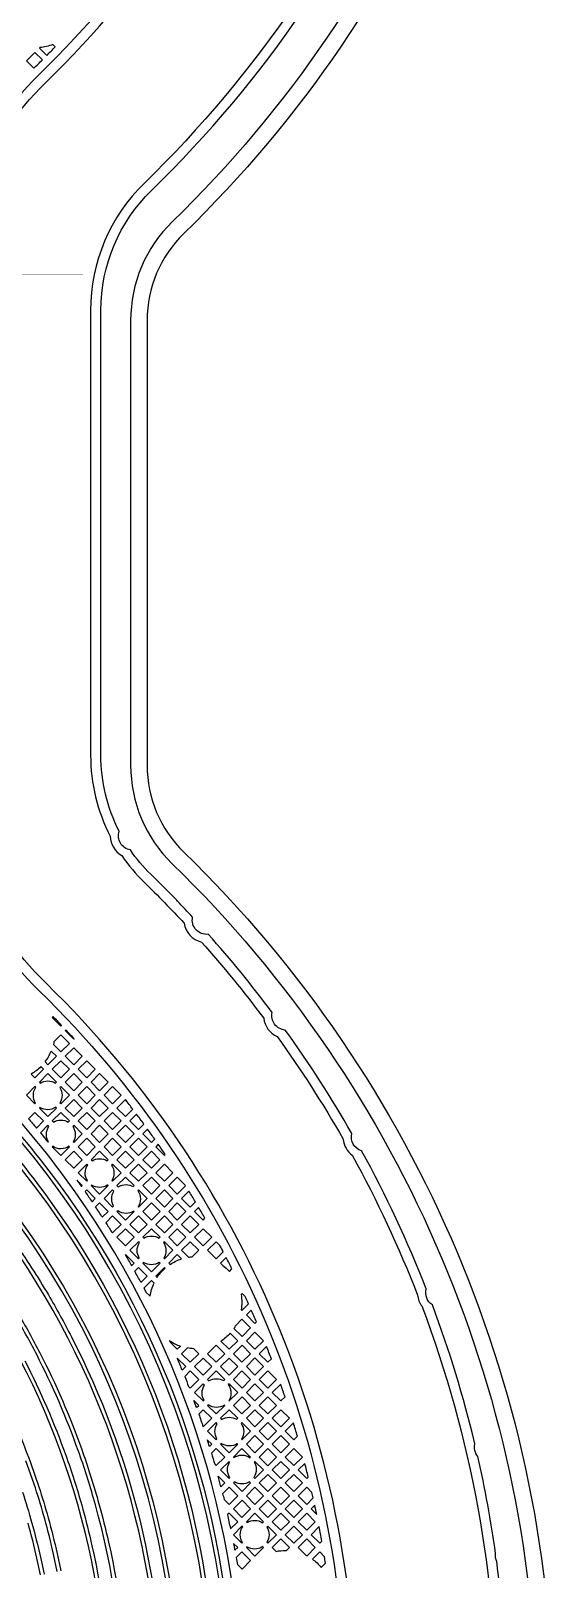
# Model space of a CAD drawing. Extents: x 726 to 3150, y -650 to 148.
# Drawn here: x 2609.96 to 2616.41, y -565.32 to -546.3 of the extents above; entities that cross this region are included whole.
import ezdxf

# ---------------------------------------------------------------- set-up
doc = ezdxf.new("R2010")
doc.units = 0
for name, color, linetype in [('bak_bak_btr2-bcq2792', 8, 'Continuous'), ('bak_outline', 12, 'Continuous'), ('quyukuang', 10, 'Continuous')]:
    doc.layers.add(name, color=color, linetype=linetype)

msp = doc.modelspace()

# ---------------------------------------------------------------- linework, layer by layer
at = {"layer": 'bak_bak_btr2-bcq2792'}
for p, q in [((2611.914, -560.65), (2611.824, -560.74)), ((2612.034, -560.85), (2611.984, -560.9)), ((2612.374, -561.468), (2612.304, -561.539)), ((2612.684, -562.118), (2612.623, -562.178)), ((2612.873, -562.568), (2612.783, -562.658)), ((2613.047, -563.034), (2612.943, -563.137)), ((2613.204, -563.515), (2613.103, -563.617)), ((2613.345, -564.014), (2613.263, -564.096)), ((2613.468, -564.53), (2613.423, -564.576)), ((2613.423, -564.576), (2613.492, -564.646)), ((2613.522, -564.796), (2613.423, -564.896))]:
    msp.add_line(p, q, dxfattribs=at)
for points in [[(2598, -555.381), (2598, -549.881, -0.196002), (2602.246, -539.466, 0.196006), (2603.017, -537.576), (2603.017, -506.983, -0.414216), (2603.814, -506.186), (2615.413, -506.186, -0.414216), (2616.21, -506.983), (2616.21, -537.991, -0.202307), (2611.708, -548.661, 0.202311), (2611.194, -549.881), (2611.194, -555.381, 0.202315), (2611.708, -556.601, -0.202307), (2616.21, -567.271), (2616.21, -588.803, -0.414217), (2615.413, -589.599), (2603.814, -589.599, -0.414217), (2603.017, -588.803), (2603.017, -567.686, 0.196007), (2602.246, -565.796, -0.196002)], [(2610.066, -546.513), (2610.158, -546.605, 0.003031), (2610.263, -546.498), (2610.234, -546.469, -0.073986), (2610.071, -546.508)], [(2609.906, -546.673), (2609.997, -546.764, 0.003031), (2610.104, -546.659), (2610.012, -546.567)], [(2610.225, -558.502), (2610.331, -558.608), (2610.341, -558.598, 0.003032), (2610.237, -558.49)], [(2610.239, -558.835), (2610.332, -558.927), (2610.437, -558.821), (2610.331, -558.715), (2610.247, -558.8, -0.01577)], [(2610.385, -558.662), (2610.491, -558.768), (2610.495, -558.764, 0.003034), (2610.393, -558.654)], [(2609.964, -559.2), (2610.012, -559.247), (2610.118, -559.141), (2610.085, -559.109, -0.066777)], [(2610.066, -559.301), (2610.076, -559.312, -0.138866), (2610.17, -559.285, -0.143218), (2610.265, -559.313), (2610.278, -559.301), (2610.172, -559.195)], [(2609.906, -559.461), (2610.012, -559.567), (2610.02, -559.559, -0.1433), (2609.992, -559.463, -0.147839), (2610.022, -559.364), (2610.012, -559.355)], [(2610.319, -559.367, -0.143491), (2610.347, -559.463, -0.138865), (2610.321, -559.556), (2610.332, -559.567), (2610.438, -559.461), (2610.332, -559.355)], [(2610.066, -559.621), (2610.172, -559.727), (2610.278, -559.621), (2610.268, -559.611, -0.147835), (2610.17, -559.641, -0.143406), (2610.074, -559.613)], [(2611.025, -559.621), (2611.131, -559.727), (2611.221, -559.636, 0.003053), (2611.129, -559.516)], [(2609.933, -559.753, -0.003325), (2610.03, -559.868), (2610.118, -559.78), (2610.012, -559.675)], [(2610.079, -559.927, -0.001228), (2610.113, -559.968, -0.002162), (2610.174, -560.044), (2610.179, -560.039, -0.135687), (2610.154, -559.947, -0.150213), (2610.185, -559.847), (2610.172, -559.834)], [(2610.226, -559.78), (2610.24, -559.795, -0.136472), (2610.332, -559.769, -0.135682), (2610.423, -559.795), (2610.438, -559.78), (2610.332, -559.674)], [(2610.479, -559.847, -0.150992), (2610.51, -559.947, -0.136475), (2610.484, -560.039), (2610.491, -560.046), (2610.597, -559.94), (2610.491, -559.834)], [(2611.185, -559.78), (2611.291, -559.886), (2611.358, -559.819, 0.003065), (2611.268, -559.698)], [(2611.345, -559.94), (2611.451, -560.046), (2611.491, -560.006, 0.003074), (2611.403, -559.882)], [(2610.226, -560.1), (2610.332, -560.206), (2610.438, -560.1), (2610.432, -560.094, -0.150203), (2610.332, -560.125, -0.150996), (2610.232, -560.094)], [(2610.705, -560.26), (2610.718, -560.273, -0.137539), (2610.81, -560.247, -0.139392), (2610.904, -560.273), (2610.917, -560.26), (2610.811, -560.154)], [(2611.504, -560.1), (2611.61, -560.206), (2611.621, -560.195, 0.00308), (2611.535, -560.069)], [(2610.545, -560.42), (2610.651, -560.526), (2610.659, -560.518, -0.139396), (2610.632, -560.425, -0.149148), (2610.663, -560.325), (2610.651, -560.314)], [(2610.958, -560.326, -0.147309), (2610.988, -560.425, -0.137542), (2610.962, -560.517), (2610.971, -560.526), (2611.077, -560.42), (2610.971, -560.314)], [(2610.529, -560.511, -0.00218), (2610.586, -560.591), (2610.597, -560.58)], [(2610.705, -560.58), (2610.811, -560.686), (2610.917, -560.58), (2610.909, -560.572, -0.149154), (2610.81, -560.602, -0.147303), (2610.712, -560.573)], [(2611.025, -560.58), (2611.041, -560.596, -0.144414), (2611.138, -560.568, -0.13011), (2611.226, -560.591), (2611.237, -560.58), (2611.131, -560.474)], [(2611.664, -560.58), (2611.77, -560.686), (2611.873, -560.583, 0.000559), (2611.861, -560.564), (2611.77, -560.474)], [(2610.631, -560.654, -0.003373), (2610.717, -560.78), (2610.757, -560.74), (2610.651, -560.634)], [(2610.865, -560.74), (2610.971, -560.845), (2610.983, -560.833, -0.130112), (2610.96, -560.745, -0.142304), (2610.987, -560.65), (2610.971, -560.634)], [(2611.282, -560.642, -0.156502), (2611.315, -560.745, -0.144411), (2611.287, -560.842), (2611.291, -560.845), (2611.397, -560.739), (2611.291, -560.634)], [(2610.886, -561.038, -0.003023), (2610.959, -561.153), (2610.971, -561.165), (2611.077, -561.059), (2610.971, -560.953)], [(2611.025, -560.899), (2611.131, -561.005), (2611.237, -560.899), (2611.233, -560.895, -0.142306), (2611.138, -560.923, -0.156503), (2611.034, -560.89)], [(2611.345, -561.219), (2611.357, -561.231, -0.142558), (2611.452, -561.203, -0.139511), (2611.546, -561.23), (2611.557, -561.219), (2611.451, -561.113)], [(2611.185, -561.379), (2611.291, -561.485), (2611.301, -561.475, -0.139442), (2611.274, -561.381, -0.144147), (2611.303, -561.285), (2611.291, -561.273)], [(2611.6, -561.283, -0.14719), (2611.63, -561.381, -0.142567), (2611.602, -561.477), (2611.61, -561.485), (2611.716, -561.379), (2611.61, -561.273)], [(2611.824, -561.379), (2611.91, -561.465, -0.01995), (2611.955, -561.46), (2612.036, -561.379), (2611.93, -561.273)], [(2612.144, -561.379), (2612.25, -561.485), (2612.337, -561.397, 0.001799), (2612.296, -561.32), (2612.25, -561.273)], [(2611.345, -561.539), (2611.451, -561.645), (2611.557, -561.539), (2611.548, -561.531, -0.144145), (2611.452, -561.559, -0.147254), (2611.354, -561.529)], [(2611.504, -561.699), (2611.521, -561.716, -0.06633), (2611.62, -561.602), (2611.61, -561.593)], [(2612.557, -561.925, -0.045484), (2612.567, -562.028, -0.038509), (2612.56, -562.115), (2612.569, -562.124), (2612.651, -562.043, 0.002037), (2612.609, -561.952), (2612.57, -561.912)], [(2612.47, -562.345), (2612.57, -562.444), (2612.675, -562.338), (2612.569, -562.232), (2612.492, -562.31, -0.01809)], [(2612.309, -562.504), (2612.41, -562.604), (2612.516, -562.498), (2612.423, -562.405, -0.066329)], [(2611.824, -562.658), (2611.93, -562.764), (2612.036, -562.658), (2611.975, -562.596, -0.035513), (2611.895, -562.587)], [(2611.862, -562.94, -0.002948), (2611.91, -563.064), (2611.93, -563.083), (2612.036, -562.977), (2611.93, -562.871)], [(2612.144, -562.977), (2612.161, -562.994, -0.140522), (2612.255, -562.967, -0.13011), (2612.343, -562.99), (2612.356, -562.977), (2612.25, -562.871)], [(2611.984, -563.137), (2612.09, -563.243), (2612.1, -563.233, -0.130104), (2612.077, -563.145, -0.146185), (2612.106, -563.047), (2612.09, -563.031)], [(2612.399, -563.041, -0.156502), (2612.433, -563.145, -0.140555), (2612.406, -563.239), (2612.41, -563.243), (2612.516, -563.137), (2612.41, -563.031)], [(2612.036, -563.405, -0.003674), (2612.089, -563.562), (2612.09, -563.563), (2612.196, -563.457), (2612.09, -563.351)], [(2612.144, -563.297), (2612.25, -563.403), (2612.356, -563.297), (2612.352, -563.294, -0.14615), (2612.255, -563.323, -0.156503), (2612.151, -563.29)], [(2612.304, -563.457), (2612.318, -563.471, -0.142034), (2612.413, -563.444, -0.135161), (2612.504, -563.469), (2612.516, -563.457), (2612.41, -563.351)], [(2612.144, -563.617), (2612.25, -563.723), (2612.26, -563.712, -0.13515), (2612.235, -563.621, -0.144677), (2612.264, -563.525), (2612.25, -563.511)], [(2612.56, -563.521, -0.15152), (2612.591, -563.621, -0.142029), (2612.563, -563.716), (2612.569, -563.723), (2612.675, -563.617), (2612.569, -563.511)], [(2612.192, -563.888, -0.003158), (2612.232, -564.025), (2612.25, -564.042), (2612.356, -563.936), (2612.25, -563.831)], [(2612.304, -563.777), (2612.41, -563.883), (2612.516, -563.777), (2612.51, -563.771, -0.144679), (2612.413, -563.799, -0.151518), (2612.312, -563.768)], [(2612.463, -563.936), (2612.469, -563.942, -0.148093), (2612.568, -563.912, -0.151778), (2612.668, -563.944), (2612.675, -563.936), (2612.569, -563.83)], [(2612.304, -564.096), (2612.41, -564.202), (2612.421, -564.191, -0.151777), (2612.39, -564.09, -0.138607), (2612.416, -563.997), (2612.41, -563.99)], [(2612.716, -564.189), (2612.729, -564.202), (2612.835, -564.096), (2612.729, -563.99), (2612.72, -563.999, -0.134899), (2612.745, -564.09, -0.148094)], [(2612.33, -564.39, -0.00163), (2612.348, -564.46), (2612.41, -564.522), (2612.516, -564.416), (2612.41, -564.31)], [(2612.464, -564.256), (2612.57, -564.362), (2612.675, -564.256), (2612.661, -564.242, -0.138605), (2612.568, -564.268, -0.134886), (2612.477, -564.243)], [(2613.263, -564.416), (2613.369, -564.522), (2613.449, -564.442, 0.001412), (2613.434, -564.375), (2613.369, -564.31)], [(2612.463, -564.896), (2612.569, -565.002), (2612.577, -564.994, -0.146254), (2612.548, -564.896, -0.148094), (2612.578, -564.798), (2612.569, -564.79)], [(2612.623, -564.736), (2612.633, -564.745, -0.138605), (2612.726, -564.719, -0.146256), (2612.823, -564.748), (2612.835, -564.736), (2612.729, -564.63)], [(2612.876, -564.802, -0.140454), (2612.903, -564.896, -0.138593), (2612.877, -564.99), (2612.889, -565.002), (2612.995, -564.896), (2612.889, -564.79)], [(2612.943, -565.055), (2612.99, -565.103, -0.051387), (2613.106, -565.091, -0.005912), (2613.119, -565.091), (2613.155, -565.055), (2613.049, -564.949)], [(2613.263, -565.055), (2613.356, -565.148, -0.008674), (2613.373, -565.157), (2613.475, -565.055), (2613.369, -564.949)], [(2612.498, -565.18, -0.001915), (2612.513, -565.265), (2612.57, -565.321), (2612.675, -565.215), (2612.569, -565.109)], [(2612.623, -565.055), (2612.729, -565.161), (2612.835, -565.055), (2612.824, -565.044, -0.1481), (2612.726, -565.074, -0.140453), (2612.631, -565.047)], [(2613.439, -565.198, -0.066099), (2613.548, -565.301), (2613.601, -565.249, 0.001651), (2613.588, -565.169), (2613.529, -565.109)]]:
    msp.add_lwpolyline(points, format="xyb", close=True, dxfattribs=at)
for points in [[(2615.715, -506.959), (2615.715, -537.867, -0.202308), (2611.363, -548.183, 0.202304), (2610.699, -549.757), (2610.699, -555.257, 0.118898), (2610.941, -556.259, 0.264777), (2611.083, -556.497, 0.049743), (2611.363, -556.831, -0.012228), (2611.855, -557.335, 0.308379), (2612.068, -557.568, -0.021115), (2612.837, -558.509, 0.268033), (2613.003, -558.735, -0.026221), (2613.819, -560.005, 0.214143), (2613.932, -560.205, -0.03315), (2614.738, -561.934, 0.130853), (2614.79, -562.068, -0.090345), (2615.715, -567.147)], [(2615.843, -567.146, 0.033094), (2615.716, -565.229, -0.14432), (2615.702, -565.13, 0.021032), (2615.482, -563.928, -0.235174), (2615.446, -563.774, 0.030981), (2614.921, -562.054, -0.327235), (2614.845, -561.857, 0.032461), (2614.047, -560.15, -0.402734), (2613.926, -559.935, 0.026194), (2613.103, -558.656, -0.462809), (2612.943, -558.438, 0.021469), (2612.153, -557.472, -0.512225), (2611.959, -557.259, 0.004676), (2611.772, -557.062), (2611.763, -557.052, 0.007213), (2611.468, -556.755), (2611.442, -556.73, -0.047495), (2611.19, -556.429, -0.458967), (2611.052, -556.197, -0.11836), (2610.826, -555.257), (2610.826, -549.757, -0.202298), (2611.452, -548.274, 0.202302), (2615.843, -537.867), (2615.843, -506.856, -0.1755)], [(2613.848, -509.441), (2613.848, -537.867, -0.202318), (2610.06, -546.845, 0.20223), (2608.832, -549.757), (2608.832, -555.257, 0.202295), (2610.061, -558.169, -0.202293), (2613.848, -567.147)], [(2613.976, -567.147, 0.202298), (2610.149, -558.078, -0.202305), (2608.959, -555.257), (2608.959, -549.757, -0.202305), (2610.149, -546.936, 0.202298), (2613.976, -537.867), (2613.976, -509.682, -0.126413)], [(2612.207, -567.147, 0.202305), (2608.914, -559.345, -0.20227), (2607.19, -555.258), (2607.19, -549.756, -0.202271), (2608.914, -545.669, 0.00997), (2609.219, -545.36), (2609.271, -545.304, 0.01792), (2609.784, -544.716, 0.039144), (2610.747, -543.312, 0.118808), (2612.192, -538.416, 0.0126), (2612.207, -537.868), (2612.207, -510.163, -0.359384)], [(2612.252, -510.163), (2612.252, -537.868, -0.012599), (2612.237, -538.419, -0.118807), (2610.786, -543.334, -0.039149), (2609.818, -544.744, -0.017915), (2609.304, -545.335), (2609.252, -545.391, -0.009972), (2608.946, -545.701, 0.202267), (2607.235, -549.756), (2607.235, -555.258, 0.202281), (2608.946, -559.313, -0.009045), (2609.224, -559.594, -0.033479), (2610.162, -560.718, -0.158409), (2612.252, -567.147)], [(2612.416, -567.147, 0.202305), (2609.061, -559.195, -0.202285), (2607.399, -555.257), (2607.399, -549.756, -0.202284), (2609.061, -545.819, 0.011048), (2609.404, -545.469, -0.043773), (2609.407, -545.466, -0.031626), (2609.409, -545.464, 0.011332), (2609.415, -545.458), (2609.424, -545.448, 0.017931), (2609.947, -544.847, 0.159449), (2612.403, -538.394), (2612.407, -538.31, 0.009958), (2612.416, -537.868), (2612.416, -510.168, -0.358834)], [(2612.461, -510.168), (2612.461, -537.868, -0.009958), (2612.452, -538.311, -0.191949), (2609.092, -545.851, 0.202271), (2607.444, -549.756), (2607.444, -555.257, 0.202287), (2609.092, -559.163, -0.00905), (2609.376, -559.45, -0.031945), (2610.291, -560.539, -0.159979), (2612.461, -567.147)], [(2612.569, -567.147, 0.159973), (2610.378, -560.475, 0.033004), (2609.421, -559.341, 0.006978), (2609.2, -559.118, -0.016435), (2609.198, -559.116, -0.011148), (2609.197, -559.114, -0.20427), (2607.552, -555.257), (2607.552, -549.756, -0.202302), (2609.168, -545.928, 0.011131), (2609.519, -545.571, -0.020546), (2609.522, -545.568, -0.025482), (2609.525, -545.564), (2609.536, -545.552, 0.016881), (2610.036, -544.98), (2610.067, -544.941, 0.041159), (2611.108, -543.412, 0.1296), (2612.569, -537.863), (2612.569, -510.768, -0.191832)], [(2611.765, -566.991, 0.198397), (2608.607, -559.661, -0.034382), (2608.044, -559.032, -0.003722), (2608.014, -558.993, -0.095767), (2606.974, -556.904, -0.065692), (2606.75, -555.311), (2606.75, -549.668, -0.014434), (2606.753, -549.544, -0.004153), (2606.758, -549.443, -0.00356), (2606.758, -549.43, -0.008509), (2606.773, -549.221, -0.003331), (2606.774, -549.211, -0.010881), (2606.803, -548.946, -0.00833), (2606.806, -548.928, -0.009587), (2606.842, -548.695, -0.017046), (2606.842, -548.694, -0.020597), (2606.842, -548.692, -0.005568), (2606.867, -548.558, -0.005178), (2606.888, -548.458, -0.073242), (2607.517, -546.78, -0.053241), (2608.267, -545.712, -0.020092)], [(2608.261, -545.787, 0.175154), (2606.795, -549.668), (2606.795, -555.31, 0.200073), (2608.639, -559.629, -0.004517), (2608.773, -559.763, 0.004857), (2608.819, -559.809, -0.002982), (2608.905, -559.899, -0.004877), (2609.045, -560.048), (2609.063, -560.068, -0.187222), (2611.811, -567.148, -0.120762)], [(2611.824, -560.74), (2611.93, -560.846), (2611.994, -560.782, 0.003121), (2611.914, -560.65)], [(2611.984, -560.9), (2612.09, -561.005), (2612.111, -560.984, 0.003132), (2612.034, -560.85)], [(2611.553, -566.995, 0.154555), (2609.598, -561.129)], [(2609.751, -561.267, -0.009606), (2609.97, -561.595, -0.009624), (2610.178, -561.932, -0.014357), (2610.462, -562.449, -0.119188), (2611.599, -567.148)], [(2611.664, -561.539), (2611.68, -561.555, -0.069983), (2611.823, -561.486)], [(2612.304, -561.539), (2612.332, -561.567, -0.048525), (2612.414, -561.64), (2612.445, -561.609, 0.003189), (2612.374, -561.468)], [(2610.905, -566.964, 0.148333), (2609.186, -561.667)], [(2611.434, -561.948, -0.075157), (2611.483, -561.785), (2611.451, -561.753), (2611.357, -561.846)], [(2611.357, -561.846, -0.001306), (2611.383, -561.897), (2611.434, -561.948)], [(2612.623, -562.178), (2612.729, -562.284), (2612.748, -562.265, 0.003256), (2612.684, -562.118)], [(2611.114, -566.959, 0.063005), (2610.758, -564.525, 0.016797), (2610.561, -563.897), (2610.546, -563.857, 0.033045), (2610.033, -562.67, 0.014332), (2609.762, -562.178)], [(2609.8, -562.155, -0.014334), (2610.073, -562.649, -0.033044), (2610.589, -563.842), (2610.603, -563.882, -0.016801), (2610.801, -564.513, -0.012429), (2610.921, -564.987, -0.050537), (2611.159, -566.958)], [(2611.674, -562.496, -0.000608), (2611.683, -562.516), (2611.77, -562.604), (2611.809, -562.565)], [(2612.783, -562.658), (2612.889, -562.764), (2612.932, -562.721, 0.003313), (2612.873, -562.568)], [(2609.886, -562.745, -0.033056), (2610.392, -563.913), (2610.406, -563.952, -0.016779), (2610.6, -564.569, -0.01243), (2610.716, -565.033, -0.050566), (2610.95, -566.964)], [(2609.494, -562.946, -0.03175), (2609.96, -564.016), (2610.06, -564.304, -0.010882), (2610.175, -564.687, -0.012418), (2610.286, -565.13), (2610.332, -565.344, -0.010873)], [(2612.943, -563.137), (2613.049, -563.243), (2613.101, -563.192, 0.003367), (2613.047, -563.034)], [(2613.103, -563.617), (2613.209, -563.723), (2613.253, -563.679, 0.003442), (2613.204, -563.515)], [(2610.288, -565.353), (2610.242, -565.139, 0.012424), (2610.132, -564.699, 0.010876), (2610.017, -564.318), (2609.901, -563.985, 0.030406)], [(2613.263, -564.096), (2613.369, -564.202), (2613.388, -564.183, 0.003524), (2613.345, -564.014)], [(2609.858, -564.369, -0.010888), (2609.971, -564.743, -0.012409), (2610.08, -565.176), (2610.124, -565.386, -0.01165)], [(2610.08, -565.394), (2610.036, -565.186, 0.012415), (2609.927, -564.755, 0.01088)], [(2613.423, -564.896), (2613.529, -565.002), (2613.555, -564.975, 0.003672), (2613.522, -564.796)]]:
    msp.add_lwpolyline(points, format="xyb", dxfattribs=at)
for points in [[(2610.385, -558.981), (2610.491, -559.087), (2610.597, -558.981), (2610.491, -558.875)], [(2610.226, -559.141), (2610.332, -559.247), (2610.437, -559.141), (2610.332, -559.035)], [(2610.545, -559.141), (2610.651, -559.247), (2610.757, -559.141), (2610.651, -559.035)], [(2610.385, -559.301), (2610.491, -559.407), (2610.597, -559.301), (2610.491, -559.195)], [(2610.705, -559.301), (2610.811, -559.407), (2610.917, -559.301), (2610.811, -559.195)], [(2610.545, -559.461), (2610.651, -559.567), (2610.757, -559.461), (2610.651, -559.355)], [(2610.865, -559.461), (2610.971, -559.567), (2611.077, -559.461), (2610.971, -559.355)], [(2610.385, -559.621), (2610.491, -559.727), (2610.597, -559.621), (2610.491, -559.515)], [(2610.705, -559.621), (2610.811, -559.727), (2610.917, -559.621), (2610.811, -559.515)], [(2610.545, -559.78), (2610.651, -559.886), (2610.757, -559.78), (2610.651, -559.674)], [(2610.705, -559.94), (2610.811, -560.046), (2610.917, -559.94), (2610.811, -559.834)], [(2610.865, -559.78), (2610.971, -559.886), (2611.077, -559.78), (2610.971, -559.675)], [(2611.025, -559.94), (2611.131, -560.046), (2611.237, -559.94), (2611.131, -559.834)], [(2610.545, -560.1), (2610.651, -560.206), (2610.757, -560.1), (2610.651, -559.994)], [(2610.865, -560.1), (2610.971, -560.206), (2611.077, -560.1), (2610.971, -559.994)], [(2611.185, -560.1), (2611.291, -560.206), (2611.397, -560.1), (2611.291, -559.994)], [(2610.386, -560.26), (2610.491, -560.366), (2610.597, -560.26), (2610.491, -560.154)], [(2611.025, -560.26), (2611.131, -560.366), (2611.237, -560.26), (2611.131, -560.154)], [(2611.345, -560.26), (2611.45, -560.366), (2611.556, -560.26), (2611.451, -560.154)], [(2611.185, -560.42), (2611.291, -560.526), (2611.397, -560.42), (2611.291, -560.314)], [(2611.504, -560.42), (2611.61, -560.526), (2611.716, -560.42), (2611.61, -560.314)], [(2611.345, -560.58), (2611.45, -560.686), (2611.556, -560.58), (2611.45, -560.474)], [(2611.344, -560.899), (2611.451, -561.005), (2611.557, -560.899), (2611.45, -560.793)], [(2611.504, -560.739), (2611.61, -560.846), (2611.716, -560.74), (2611.61, -560.634)], [(2611.664, -560.899), (2611.77, -561.005), (2611.876, -560.9), (2611.77, -560.794)], [(2611.185, -561.059), (2611.291, -561.165), (2611.397, -561.059), (2611.291, -560.953)], [(2611.504, -561.059), (2611.61, -561.165), (2611.716, -561.059), (2611.61, -560.953)], [(2611.824, -561.059), (2611.93, -561.165), (2612.036, -561.059), (2611.93, -560.953)], [(2611.025, -561.219), (2611.131, -561.325), (2611.237, -561.219), (2611.131, -561.113)], [(2611.664, -561.219), (2611.77, -561.325), (2611.876, -561.219), (2611.77, -561.113)], [(2611.984, -561.219), (2612.09, -561.325), (2612.196, -561.219), (2612.09, -561.113)], [(2612.623, -562.498), (2612.729, -562.604), (2612.835, -562.498), (2612.729, -562.392)], [(2611.984, -562.818), (2612.09, -562.924), (2612.196, -562.818), (2612.09, -562.712)], [(2612.144, -562.658), (2612.25, -562.764), (2612.356, -562.658), (2612.25, -562.552)], [(2612.304, -562.818), (2612.41, -562.923), (2612.516, -562.817), (2612.41, -562.712)], [(2612.464, -562.658), (2612.569, -562.764), (2612.675, -562.658), (2612.57, -562.552)], [(2612.623, -562.817), (2612.729, -562.924), (2612.835, -562.818), (2612.729, -562.711)], [(2612.463, -562.977), (2612.57, -563.083), (2612.676, -562.977), (2612.569, -562.871)], [(2612.783, -562.977), (2612.889, -563.083), (2612.995, -562.977), (2612.889, -562.871)], [(2612.623, -563.137), (2612.729, -563.243), (2612.835, -563.137), (2612.729, -563.031)], [(2612.464, -563.297), (2612.569, -563.403), (2612.675, -563.297), (2612.57, -563.191)], [(2612.783, -563.297), (2612.889, -563.403), (2612.995, -563.297), (2612.889, -563.191)], [(2612.623, -563.457), (2612.729, -563.563), (2612.835, -563.457), (2612.729, -563.351)], [(2612.943, -563.457), (2613.049, -563.563), (2613.155, -563.457), (2613.049, -563.351)], [(2612.783, -563.617), (2612.889, -563.723), (2612.995, -563.617), (2612.889, -563.511)], [(2612.623, -563.777), (2612.729, -563.883), (2612.835, -563.777), (2612.729, -563.671)], [(2612.783, -563.936), (2612.889, -564.043), (2612.995, -563.937), (2612.889, -563.831)], [(2612.943, -563.777), (2613.049, -563.883), (2613.155, -563.777), (2613.049, -563.671)], [(2613.103, -563.937), (2613.209, -564.042), (2613.315, -563.936), (2613.209, -563.831)], [(2612.943, -564.096), (2613.049, -564.202), (2613.155, -564.096), (2613.049, -563.99)], [(2612.783, -564.256), (2612.889, -564.362), (2612.995, -564.256), (2612.889, -564.15)], [(2613.103, -564.256), (2613.209, -564.362), (2613.315, -564.256), (2613.209, -564.15)], [(2612.623, -564.416), (2612.729, -564.522), (2612.835, -564.416), (2612.729, -564.31)], [(2612.943, -564.416), (2613.049, -564.522), (2613.155, -564.416), (2613.049, -564.31)], [(2612.464, -564.576), (2612.569, -564.682), (2612.675, -564.576), (2612.57, -564.47)], [(2612.783, -564.576), (2612.889, -564.682), (2612.995, -564.576), (2612.889, -564.47)], [(2613.103, -564.576), (2613.209, -564.682), (2613.315, -564.576), (2613.209, -564.47)], [(2612.943, -564.736), (2613.049, -564.842), (2613.155, -564.736), (2613.049, -564.63)], [(2613.103, -564.896), (2613.209, -565.001), (2613.315, -564.896), (2613.209, -564.79)], [(2613.263, -564.736), (2613.369, -564.842), (2613.475, -564.736), (2613.369, -564.63)]]:
    msp.add_lwpolyline(points, close=True, dxfattribs=at)
for points in [[(2610.136, -559.051), (2610.172, -559.087), (2610.278, -558.981), (2610.213, -558.917)], [(2610.844, -560.972), (2610.917, -560.899), (2610.811, -560.793), (2610.76, -560.844)], [(2611.206, -561.57), (2611.237, -561.539), (2611.131, -561.433), (2611.129, -561.435)], [(2611.823, -561.486), (2611.77, -561.433), (2611.664, -561.539)], [(2611.319, -561.776), (2611.397, -561.699), (2611.291, -561.593), (2611.244, -561.639)], [(2611.831, -562.863), (2611.876, -562.818), (2611.77, -562.712), (2611.769, -562.713)], [(2612.008, -563.325), (2612.036, -563.297), (2611.975, -563.236)], [(2612.167, -563.805), (2612.196, -563.777), (2612.141, -563.722)], [(2612.308, -564.304), (2612.356, -564.256), (2612.274, -564.174)], [(2612.429, -564.822), (2612.516, -564.736), (2612.41, -564.63), (2612.392, -564.648)], [(2612.482, -565.089), (2612.516, -565.055), (2612.466, -565.006)]]:
    msp.add_lwpolyline(points, dxfattribs=at)
for centre, radius, start, end in [((2609.686, -558.703), 0.569, 322.2806, 337.9522), ((2601.314, -567.148), 11.357, 32.9437, 33.7152), ((2601.314, -567.148), 11.357, 29.4193, 30.2022), ((2601.314, -567.148), 11.357, 28.2314, 29.0197), ((2611.997, -562.028), 0.569, 235.3196, 250.7098), ((2601.314, -567.148), 11.357, 22.168, 22.9853), ((2601.314, -567.148), 11.357, 19.67, 20.1482), ((2601.314, -567.148), 11.357, 17.1171, 17.5583), ((2601.314, -567.148), 11.357, 14.5048, 15.1795), ((2601.314, -567.147), 12.433, 11.6072, 12.1506), ((2601.314, -567.148), 11.357, 11.8211, 12.7191), ((2601.314, -567.148), 11.357, 10.4453, 10.8692)]:
    msp.add_arc(centre, radius, start, end, dxfattribs=at)
at = {"layer": 'bak_outline'}
msp.add_lwpolyline([(2603.814, -505.983), (2615.413, -505.983, -0.414215), (2616.413, -506.983), (2616.413, -537.991, -0.202312), (2611.85, -548.807, 0.202309), (2611.397, -549.881), (2611.397, -555.381, 0.202309), (2611.85, -556.456, -0.202312), (2616.413, -567.272), (2616.413, -588.803, -0.414215), (2615.413, -589.803), (2603.814, -589.803, -0.414215), (2602.814, -588.803), (2602.814, -567.686, 0.196013), (2602.101, -565.938, -0.196007), (2597.797, -555.381), (2597.797, -549.881, -0.196007), (2602.101, -539.324, 0.196013), (2602.814, -537.576), (2602.814, -506.983, -0.414215)], format="xyb", close=True, dxfattribs=at)
at = {"layer": 'quyukuang', "const_width": 0.001}
msp.add_lwpolyline([(2597.647, -557.251), (2597.647, -549.318), (2610.604, -549.318), (2610.604, -557.251)], close=True, dxfattribs=at)

doc.saveas('drawing.dxf')
